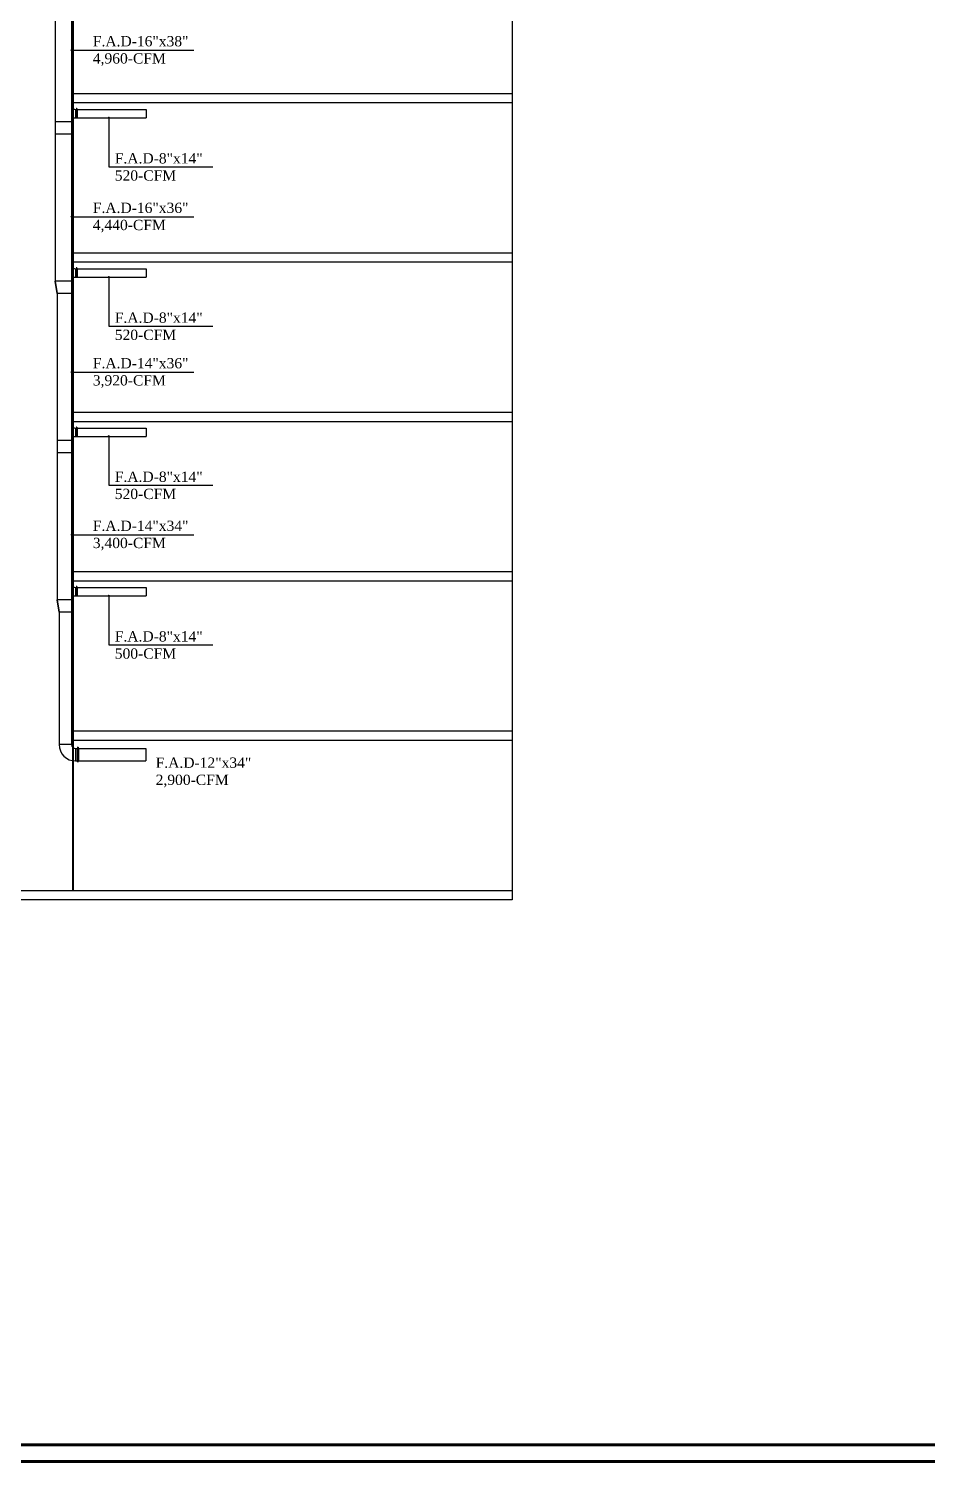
# Model space of a CAD drawing. Extents: x 847 to 949, y 444 to 823.
# Drawn here: x 904.51 to 926.33, y 443.9 to 478.7 of the extents above; entities that cross this region are included whole.
import ezdxf

# ---------------------------------------------------------------- set-up
doc = ezdxf.new("R2010")
doc.units = 0
doc.header["$MEASUREMENT"] = 0
doc.layers.get('0').update_dxf_attribs({"linetype": 'CONTINUOUS', "lineweight": 30})
for name, color, linetype, lineweight in [('04-AC_F.A.DUCT', 4, 'CONTINUOUS', 35), ('AC-TEXT', 15, 'CONTINUOUS', 30), ('AC.REF(S). PIPING', 3, 'CONTINUOUS', 30), ('seeee', 6, 'CONTINUOUS', 40), ('UG-BORDER', 20, 'CONTINUOUS', 80)]:
    doc.layers.add(name, color=color, linetype=linetype, lineweight=lineweight)
doc.layers.add('06_AC-FA.DUCT', color=4, linetype='CONTINUOUS')
doc.layers.add('A.C.VOLUM DAMPER', color=2, linetype='CONTINUOUS')
doc.styles.add('AC', font='romans.shx', dxfattribs={"height": 0.2})
doc.dimstyles.get("Standard").update_dxf_attribs({"dimtxt": 0.12, "dimasz": 0.05, "dimexe": 0.18, "dimexo": 0.0625, "dimgap": 0.09, "dimtad": 0, "dimtih": 1, "dimtoh": 1, "dimzin": 0, "dimdsep": 46, "dimtxsty": 'Standard', "dimblk": 'DOT', "dimcen": 0.09, "dimadec": 0, "dimazin": 0, "dimtfac": 1, "dimtofl": 0, "dimtmove": 0, "dimatfit": 3, "dimldrblk": 'DOT', "dimfxl": 1, "dimtolj": 1, "dimtzin": 0, "dimarcsym": 0})

# ---------------------------------------------------------------- blocks, each defined once
blk = doc.blocks.new('A$C180A56EA')
at = {"layer": 'A.C.VOLUM DAMPER'}
h = blk.add_hatch(dxfattribs=at)
h.set_pattern_fill('ANSI31', color=256, scale=0.001, style=0)
h.set_pattern_definition([(45, (129.5106855, -230.48025158), (-8.838834765e-05, 8.838834765e-05), [])])
h.paths.add_polyline_path([(0.046, 0.004), (0.046, 0.006), (0.04, 0.006), (0.04, -0.003), (0.046, -0.003), (0.046, 0), (0.06, 0), (0.06, 0.013), (0.057, 0.013), (0.057, 0.004)])
for p, q in [((-0.124, 0.003), (-0.116, 0.003)), ((-0.116, 0), (-0.119, 0.003)), ((-0.119, 0), (-0.116, 0.002)), ((-0.116, 0.002), (-0.118, 0.003)), ((-0.116, 0.003), (-0.117, 0.003)), ((-0.117, 0), (-0.116, 0.001)), ((-0.116, 0), (-0.11, 0.006)), ((-0.116, 0.001), (-0.112, 0.006)), ((-0.11, 0), (-0.116, 0.006)), ((-0.116, 0.002), (-0.113, 0.006)), ((-0.116, -0.003), (-0.116, 0.006)), ((-0.116, 0.003), (-0.114, 0.006)), ((-0.116, 0.006), (-0.11, 0.006)), ((-0.116, 0.006), (-0.116, 0.006)), ((-0.116, 0.005), (-0.115, 0.006)), ((-0.116, -0.001), (-0.11, 0.005)), ((-0.11, -0.001), (-0.116, 0.005)), ((-0.116, -0.002), (-0.11, 0.004)), ((-0.11, -0.003), (-0.116, 0.004)), ((-0.116, -0.003), (-0.11, 0.003)), ((-0.111, -0.003), (-0.116, 0.003)), ((-0.112, -0.003), (-0.116, 0.002)), ((-0.113, -0.003), (-0.116, 0)), ((-0.116, 0), (-0.116, 0)), ((-0.11, 0.001), (-0.115, 0.006)), ((-0.11, 0.002), (-0.114, 0.006)), ((-0.114, -0.003), (-0.11, 0.002)), ((-0.11, 0.003), (-0.113, 0.006)), ((-0.113, 0.002), (0.04, 0.002)), ((-0.113, -0.003), (-0.11, 0.001)), ((-0.11, 0.004), (-0.112, 0.006)), ((0.04, 0.012), (-0.11, 0.012)), ((-0.11, 0.005), (-0.11, 0.006)), ((-0.088, 0.011), (-0.099, -0.007)), ((-0.077, 0.011), (-0.066, -0.007)), ((-0.04, 0.011), (-0.051, -0.007)), ((-0.028, 0.011), (-0.017, -0.007)), ((0.006, 0.011), (-0.006, -0.007)), ((0.017, 0.011), (0.029, -0.007)), ((0.046, 0.006), (0.04, 0.006)), ((0.04, 0.006), (0.04, -0.003)), ((0.046, 0.004), (0.046, 0.006)), ((0.057, 0.004), (0.046, 0.004)), ((0.06, 0.013), (0.057, 0.013)), ((0.057, 0.013), (0.057, 0.004)), ((0.06, 0.013), (0.06, 0)), ((-0.124, 0), (-0.116, 0)), ((-0.114, -0.003), (-0.116, -0.001)), ((-0.115, -0.003), (-0.116, -0.002)), ((-0.11, -0.003), (-0.116, -0.003)), ((-0.112, -0.003), (-0.11, 0)), ((-0.111, -0.003), (-0.11, -0.001)), ((-0.11, -0.003), (-0.11, -0.002)), ((-0.11, -0.008), (0.04, -0.008)), ((0.04, -0.003), (0.046, -0.003)), ((0.06, 0), (0.046, 0)), ((0.046, -0.003), (0.046, 0))]:
    blk.add_line(p, q, dxfattribs=at)
at = {"layer": 'A.C.VOLUM DAMPER', "extrusion": (0, 0, -1)}
for centre, major_axis, start_param, end_param in [((-0.094, 0.002), (0.00135, 0.00135), 3.926991, 7.068583), ((-0.094, 0.002), (-0.00135, 0.00135), 2.356195, 5.497787), ((-0.071, 0.002), (0.00135, 0.00135), 3.926991, 7.068583), ((-0.071, 0.002), (-0.00135, 0.00135), 2.356195, 5.497787), ((-0.046, 0.002), (0.00135, 0.00135), 3.926991, 7.068583), ((-0.046, 0.002), (-0.00135, 0.00135), 2.356195, 5.497787), ((-0.023, 0.002), (0.00135, 0.00135), 3.926991, 7.068583), ((-0.023, 0.002), (-0.00135, 0.00135), 2.356194, 5.497787), ((0, 0.002), (0.00135, 0.00135), 3.926991, 7.068583), ((0, 0.002), (0.00135, 0.00135), 0.785398, 3.926991), ((0.023, 0.002), (0.00135, 0.00135), 3.926991, 7.068583), ((0.023, 0.002), (-0.00135, 0.00135), 2.356195, 5.497787)]:
    blk.add_ellipse(centre, major_axis=major_axis, ratio=1, start_param=start_param, end_param=end_param, dxfattribs=at)
blk = doc.blocks.new('_Dot')
at = {"color": 0, "linetype": 'ByBlock', "lineweight": -2}
blk.add_line((-0.5, 0), (-1, 0), dxfattribs=at)
at = {"color": 0, "linetype": 'ByBlock', "const_width": 0.5}
blk.add_lwpolyline([(-0.25, 0, 1), (0.25, 0, 1)], format="xyb", close=True, dxfattribs=at)

msp = doc.modelspace()

# ---------------------------------------------------------------- linework, layer by layer
at = {"layer": '04-AC_F.A.DUCT'}
for p, q in [((905.201, 472.265), (905.151, 472.565)), ((905.251, 464.525), (905.201, 464.825))]:
    msp.add_line(p, q, dxfattribs=at)
at = {"layer": '06_AC-FA.DUCT'}
for p, q in [((905.151, 493.167), (905.151, 472.565)), ((905.551, 493.167), (905.551, 461.314)), ((905.651, 476.735), (907.36, 476.735)), ((905.651, 476.735), (905.651, 476.535)), ((907.36, 476.735), (907.36, 476.535)), ((905.551, 476.435), (905.151, 476.435)), ((905.551, 476.535), (907.36, 476.535)), ((905.551, 476.135), (905.151, 476.135)), ((905.651, 472.865), (907.36, 472.865)), ((905.651, 472.865), (905.651, 472.665)), ((907.36, 472.865), (907.36, 472.665)), ((905.551, 472.565), (905.151, 472.565)), ((905.551, 472.665), (907.36, 472.665)), ((905.201, 472.265), (905.201, 464.825)), ((905.551, 472.265), (905.201, 472.265)), ((905.551, 468.695), (905.201, 468.695)), ((905.551, 468.795), (907.36, 468.795)), ((905.651, 468.995), (907.36, 468.995)), ((905.651, 468.995), (905.651, 468.795)), ((907.36, 468.995), (907.36, 468.795)), ((905.551, 468.395), (905.201, 468.395)), ((905.551, 464.925), (907.36, 464.925)), ((905.651, 465.125), (907.36, 465.125)), ((905.651, 465.125), (905.651, 464.925)), ((907.36, 465.125), (907.36, 464.925)), ((905.551, 464.825), (905.201, 464.825)), ((905.251, 464.525), (905.251, 461.314)), ((905.551, 464.525), (905.251, 464.525)), ((905.551, 461.314), (905.251, 461.314)), ((905.651, 461.214), (907.359, 461.214)), ((905.651, 461.214), (905.651, 460.914)), ((907.359, 461.214), (907.359, 460.914)), ((905.651, 460.914), (907.359, 460.914))]:
    msp.add_line(p, q, dxfattribs=at)
for centre, radius in [((905.651, 476.835), 0.1), ((905.651, 472.965), 0.1), ((905.651, 469.095), 0.1), ((905.651, 465.225), 0.1), ((905.651, 461.314), 0.4), ((905.651, 461.314), 0.1)]:
    msp.add_arc(centre, radius, 180, 270, dxfattribs=at)
at = {"layer": 'AC.REF(S). PIPING', "color": 252, "linetype": 'Continuous'}
for p, q in [((916.246, 492.594), (916.246, 457.544)), ((916.246, 477.114), (905.579, 477.114)), ((916.246, 476.894), (905.579, 476.894)), ((916.246, 473.244), (905.579, 473.244)), ((916.246, 473.024), (905.579, 473.024)), ((916.246, 469.374), (905.579, 469.374)), ((916.246, 469.154), (905.579, 469.154)), ((916.246, 465.504), (905.579, 465.504)), ((916.246, 465.284), (905.579, 465.284)), ((916.246, 461.634), (905.579, 461.634)), ((916.246, 461.414), (905.579, 461.414)), ((916.246, 457.764), (858.596, 457.764)), ((916.246, 457.544), (858.596, 457.544))]:
    msp.add_line(p, q, dxfattribs=at)
at = {"layer": 'seeee'}
msp.add_line((905.579, 492.594), (905.579, 457.764), dxfattribs=at)
at = {"layer": 'UG-BORDER', "color": 7}
for p, q in [((847.755, 444.309), (942.947, 444.309)), ((847.351, 443.905), (943.351, 443.905))]:
    msp.add_line(p, q, dxfattribs=at)

# ---------------------------------------------------------------- block references
at = {"layer": 'A.C.VOLUM DAMPER', "rotation": 90}
for p, xscale, yscale, zscale in [((905.682, 476.682), 1.33333365848994, 1.33333365848994, 1.33333365848994), ((905.682, 472.812), 1.33333365848994, 1.33333365848994, 1.33333365848994), ((905.682, 468.942), 1.33333365848994, 1.33333365848994, 1.33333365848994), ((905.682, 465.072), 1.33333365848994, 1.33333365848994, 1.33333365848994), ((905.713, 461.133), 2.000000323005906, 2.000000323005906, 2.000000323005906)]:
    msp.add_blockref('A$C180A56EA', p, dxfattribs=dict(at, xscale=xscale, yscale=yscale, zscale=zscale))

# ---------------------------------------------------------------- texts
at = {"layer": 'AC-TEXT', "color": 7, "linetype": 'Continuous', "char_height": 0.25, "width": 6.18694, "attachment_point": 1, "style": 'AC'}
for s, insert in [('\\A1;{\\fTimes New Roman|b0|i0|c0|p18;\\C4;F.A.D-16"x38"\\P4,960-CFM \\C256;\\P\\fArial|b0|i0|c0|p34;\\C34;\\P\\fTimes New Roman|b0|i0|c0|p18;  }', (906.068, 478.519)), ('\\A1;{\\fTimes New Roman|b0|i0|c0|p18;\\C4;F.A.D-8"x14"\\P520-CFM \\C256;\\P\\fArial|b0|i0|c0|p34;\\C34;\\P\\fTimes New Roman|b0|i0|c0|p18;  }', (906.601, 475.675)), ('\\A1;{\\fTimes New Roman|b0|i0|c0|p18;\\C4;F.A.D-16"x36"\\P4,440-CFM \\C256;\\P\\fArial|b0|i0|c0|p34;\\C34;\\P\\fTimes New Roman|b0|i0|c0|p18;  }', (906.068, 474.473)), ('\\A1;{\\fTimes New Roman|b0|i0|c0|p18;\\C4;F.A.D-8"x14"\\P520-CFM \\C256;\\P\\fArial|b0|i0|c0|p34;\\C34;\\P\\fTimes New Roman|b0|i0|c0|p18;  }', (906.601, 471.805)), ('\\A1;{\\fTimes New Roman|b0|i0|c0|p18;\\C4;F.A.D-14"x36"\\P3,920-CFM \\C256;\\P\\fArial|b0|i0|c0|p34;\\C34;\\P\\fTimes New Roman|b0|i0|c0|p18;  }', (906.068, 470.7)), ('\\A1;{\\fTimes New Roman|b0|i0|c0|p18;\\C4;F.A.D-8"x14"\\P520-CFM \\C256;\\P\\fArial|b0|i0|c0|p34;\\C34;\\P\\fTimes New Roman|b0|i0|c0|p18;  }', (906.601, 467.942)), ('\\A1;{\\fTimes New Roman|b0|i0|c0|p18;\\C4;F.A.D-14"x34"\\P3,400-CFM \\C256;\\P\\fArial|b0|i0|c0|p34;\\C34;\\P\\fTimes New Roman|b0|i0|c0|p18;  }', (906.068, 466.751)), ('\\A1;{\\fTimes New Roman|b0|i0|c0|p18;\\C4;F.A.D-8"x14"\\P500-CFM \\C256;\\P\\fArial|b0|i0|c0|p34;\\C34;\\P\\fTimes New Roman|b0|i0|c0|p18;  }', (906.601, 464.065)), ('\\A1;{\\fTimes New Roman|b0|i0|c0|p18;\\C4;F.A.D-12"x34"\\P2,900-CFM \\C256;\\P\\fArial|b0|i0|c0|p34;\\C34;\\P\\fTimes New Roman|b0|i0|c0|p18;  }', (907.593, 460.998))]:
    msp.add_mtext(s, dxfattribs=dict(at, insert=insert))

# ---------------------------------------------------------------- leaders
at = {"layer": 'AC-TEXT', "color": 7, "linetype": 'Continuous'}
for points in [[(905.551, 478.178), (908.521, 478.178)], [(906.456, 476.535), (906.456, 475.343), (908.979, 475.343)], [(905.551, 474.132), (908.521, 474.132)], [(906.456, 472.665), (906.456, 471.473), (908.979, 471.473)], [(905.551, 470.359), (908.521, 470.359)], [(906.456, 468.802), (906.456, 467.61), (908.979, 467.61)], [(905.551, 466.41), (908.521, 466.41)], [(906.456, 464.925), (906.456, 463.733), (908.979, 463.733)]]:
    msp.add_leader(points, dimstyle='Standard', override={"dimgap": 0.09, "dimtad": 0}, dxfattribs=at)

doc.saveas('drawing.dxf')
